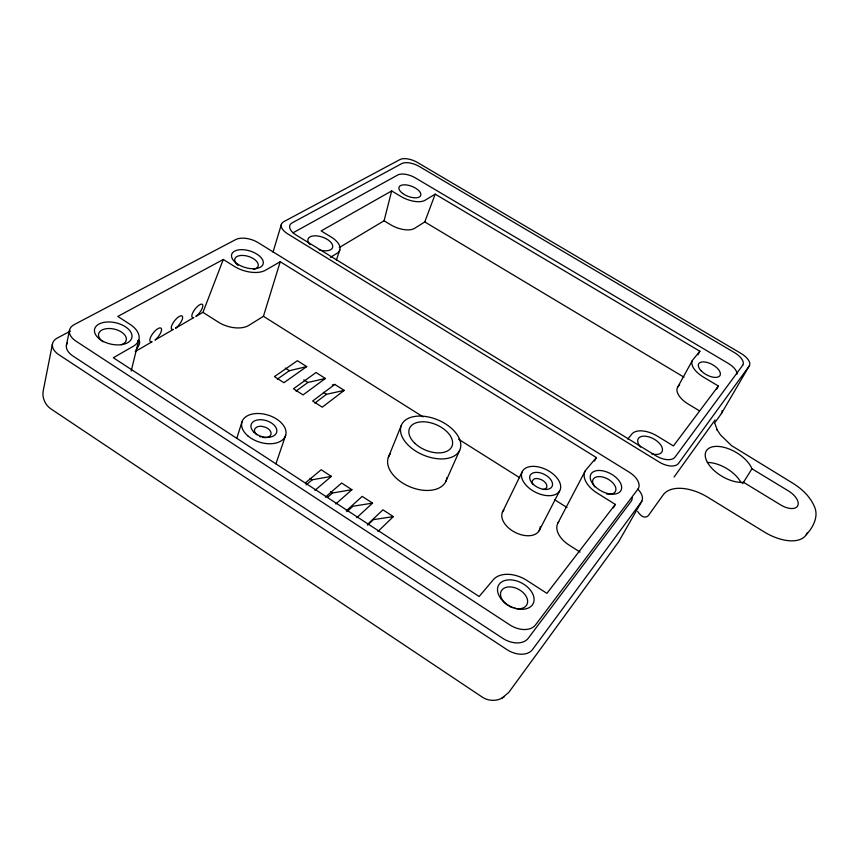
<?xml version="1.0" encoding="UTF-8"?>
<svg xmlns="http://www.w3.org/2000/svg" width="859" height="859" viewBox="0 0 859 859"><rect width="100%" height="100%" fill="white"/><g stroke="black" fill="none" stroke-linecap="round" stroke-linejoin="round"><path stroke-width="1.29" d="M722.118 410.763L722.043 411.923A13.873 6.969 29.1 0 1 721.399 413.576L714.505 423.208M52.463 343.954L43.24 390.695C41.876 397.631 45.162 405.018 50.982 408.938L482.167 697.046C488.18 701.169 496.566 701.481 502.805 697.68M66.411 345.264L69.45 330.457M131.191 371.045L138.804 339.842M339.262 247.575L384.08 220.784L391.672 190.934L400.96 196.475A18.447 8.504 21.1 0 0 425.022 200.287L435.202 194.145L699.881 351.245L697.959 354.713M273.001 252.127L281.473 224.135M175.537 328.245L193.79 317.529A8.225 2.899 -52.4 0 1 194.735 309.508A8.225 2.899 -52.4 0 1 202.831 305.224A8.225 2.899 -52.4 0 1 195.884 316.413L202.971 312.354L218.476 322.211A22.119 12.316 16.4 0 0 248.756 325.432L263.434 316.295L280.227 261.737L596.361 457.557L594.514 461.068M236.816 438.273L241.991 421.78M336.417 259.987L339.81 249.915M275.889 463.892L285.714 435.116M384.08 220.784L390.791 224.833A18.179 8.708 20.9 0 0 414.596 228.344L424.765 221.933L435.202 194.145M202.971 312.354L223.297 259.472L234.357 266.387A22.785 11.919 17.1 0 0 265.377 270.284L280.227 261.737M388.3 457.493L401.164 425.774M445.724 481.641L459.619 450.438A31.74 19.005 22.9 0 0 423.423 416.239A31.74 19.005 22.9 0 0 408.895 445.821A31.74 19.005 22.9 0 0 459.619 450.438M502.397 512.275L522.004 472.063M539.141 530.722L559.66 490.908A21.067 12.531 26.8 0 0 537.229 466.695A21.067 12.531 26.8 0 0 526.299 485.464A21.067 12.531 26.8 0 0 559.66 490.908M557.985 522.906L585.194 470.99M677.493 387.484L692.333 360.597M613.39 507.862L615.291 504.405L597.23 493.12A23.655 13.615 28.4 0 1 586.021 469.819L596.361 457.557M641.877 501.087L618.673 541.739L508.796 692.397L501.667 698.346M716.438 389.385L718.371 386.013L703.478 377.122A19.306 9.342 28.5 0 1 692.869 359.781L699.881 351.245M721.399 413.576L749.22 365.988A14.249 6.689 28.8 0 0 740.973 353.393L417.549 162.512A13.54 6.045 21.1 0 0 400.069 159.516L283.889 221.611A15.623 7.817 18.5 0 0 287.733 233.895L659.154 462.013A16.375 8.88 29.2 0 0 678.556 463.355L749.22 365.988M742.67 483.681L751.936 468.778A26.479 13.884 30.5 0 0 719.488 446.53A26.479 13.884 30.5 0 0 708.525 464.161A26.479 13.884 30.5 0 0 743.529 482.296L780.616 504.899A15.387 7.999 32.1 0 0 797.678 505.908A15.387 7.999 32.1 0 0 788.412 490.908L751.936 468.778M674.079 477.035L715.107 419.922M806.29 534.685C813.419 526.996 819.336 515.679 813.892 505.425C809.5 495.911 801.468 488.546 792.674 483.123L731.449 445.574L720.465 434.879L716.836 429.371L717.34 430.241L715.021 423.863M718.371 386.013L673.413 445.939L657.285 436.093A21.539 11.672 28.7 0 0 631.848 434.063L627.757 439.046M615.291 504.405L546.925 593.365L527.018 580.512A27.112 17.964 28.4 0 0 493.27 579.782L479.161 596.511L113.334 357.752L133.274 346.274A26.457 15.151 12.7 0 0 129.827 324.197L117.801 316.434L223.297 259.472M679.619 384.703L678.041 386.647A19.016 9.556 28.7 0 0 688.295 404.106L699.548 410.892M377.896 531.517L393.358 516.603L382.942 509.838L367.308 524.602M367.663 525.107L373.45 519.631L393.358 516.603M356.764 517.719L372.559 503.106L362.208 496.384L346.241 510.847M347.015 511.631L352.92 506.262L372.559 503.106M335.762 504.008L351.9 489.694L341.614 483.026L325.325 497.189M327.504 497.35L332.53 492.969L351.9 489.694M314.909 490.392L331.37 476.38L321.159 469.744L305.546 482.769M306.115 484.927L312.268 479.773L331.37 476.38M344.223 390.394L322.275 407.187L312.644 401.035L334.795 384.424L344.223 390.394L326.495 394.302L314.845 403.096M325.4 378.465L303.044 394.915L293.477 388.794L316.037 372.527L325.4 378.465L307.898 382.47L296.033 391.081M306.695 366.61L283.942 382.706L274.429 376.629L297.386 360.705L306.695 366.61L289.408 370.701L277.35 379.141M330.425 257.313L336.889 253.416A20.637 10.426 19 0 0 331.123 237.009L321.159 230.921L391.672 190.934M503.106 697.497L504.297 696.789M135.217 351.567L152.097 341.753A8.59 3.135 -51.5 0 1 152.537 333.872A8.59 3.135 -51.5 0 1 161.438 328.696A8.59 3.135 -51.5 0 1 154.985 340.067L173.357 329.394A8.407 3.017 -51.9 0 1 174.152 321.33A8.407 3.017 -51.9 0 1 182.591 316.853A8.407 3.017 -51.9 0 1 175.537 328.235M293.026 232.8L397.824 174.968A13.519 6.163 21 0 1 415.284 177.856L728.325 363.432A14.195 6.797 28.7 0 1 737.065 374.03M70.427 331.08L57.403 337.984A19.897 11.554 11.3 0 0 58.981 354.788L506.874 649.576A20.391 13.969 29.5 0 0 532.58 649.468L641.34 501.978A17.191 9.868 29.1 0 0 638.087 489.405M332.283 384.982L334.795 384.424M424.765 221.933L684 377.198M263.434 316.295L423.058 416.862M458.642 439.271L519.684 477.733M554.624 499.745L567.026 507.551M580.115 552.079L569.216 545.154A22.935 14.012 28.8 0 1 558.812 521.692M285.317 368.103L289.408 370.701M303.785 379.85L307.898 382.47M323.392 392.327L326.495 394.302M310.024 478.313L312.268 479.773M330.5 491.649L332.53 492.969M637.7 511.513C639.633 514.391 643.123 518.653 646.999 516.635A15.892 9.181 29.6 0 0 648.77 515.013L663.18 494.902A39.213 21.99 31.1 0 1 708.127 497.447L764.081 531.85A38.107 20.24 32.3 0 0 807.277 532.709M310.024 244.632A12.992 6.571 19 0 1 315.79 235.817A12.992 6.571 19 0 1 332.648 245.459A12.992 6.571 19 0 1 319.118 249.84M640.61 447.109A13.561 7.344 28.7 0 1 644.1 436.147A13.561 7.344 28.7 0 1 661.913 447.077A13.561 7.344 28.7 0 1 651.487 453.788M707.397 462.453A26.232 14.055 30.7 0 1 741.156 482.855M507.562 605.187A14.528 9.664 28.4 0 1 505.113 587.696A14.528 9.664 28.4 0 1 526.739 597.51A14.528 9.664 28.4 0 1 514.305 608.247M512.555 607.721A14.528 9.664 28.4 0 1 509.151 606.175M100.739 339.842A14.173 8.15 12.7 0 1 104.39 329.083A14.173 8.15 12.7 0 1 123.535 333.679A14.173 8.15 12.7 0 1 121.248 344.77M103.069 341.807A14.173 8.15 12.7 0 1 101.813 340.851M238.061 265.356A12.209 6.41 17.1 0 1 238.577 255.875A12.209 6.41 17.1 0 1 255.66 260.352A12.209 6.41 17.1 0 1 253.416 269.382M594.707 486.849A12.681 7.323 28.5 0 1 598.906 476.595A12.681 7.323 28.5 0 1 615.269 486.387A12.681 7.323 28.5 0 1 606.637 493.979M67.238 342.977A19.746 11.478 11.7 0 0 72.994 356.055L502.676 638.28A20.229 13.776 29.1 0 0 528.231 638.28L631.043 501.431A17.244 9.954 28.9 0 0 632.224 497.393M446.884 477.615A31.171 19.317 22.8 0 1 409.764 486.742A31.171 19.317 22.8 0 1 390.373 453.842M540.236 526.685A20.573 12.799 26.9 0 1 516.345 532.988A20.573 12.799 26.9 0 1 503.889 509.935M262.5 437.381A8.558 5.326 17.1 0 0 271.004 432.668L270.939 432.388A8.558 5.326 17.1 0 0 265.603 427.331L262.07 426.386A8.558 5.326 17.1 0 0 257.206 426.88L255.123 428.416A8.558 5.326 17.1 0 0 256.895 434.783M261.007 436.995A8.558 5.326 17.1 0 1 259.933 436.597M137.762 340.529A8.794 3.253 -51 0 1 136.151 349.645M543.038 489.512A7.881 4.703 26.8 0 0 546.528 484.562L546.41 484.293A7.881 4.703 26.8 0 0 540.848 479.462L537.702 478.603A7.881 4.703 26.8 0 0 533.772 479.182L532.387 480.718A7.881 4.703 26.8 0 0 533.16 484.659M742.702 365.258L675.067 457.063A16.289 8.794 29 0 1 655.739 455.678L296.162 235.065A15.569 7.785 18.7 0 1 292.243 222.803L401.862 163.543A13.594 6.099 21.1 0 1 419.396 166.528L734.509 352.641A14.281 6.722 28.7 0 1 742.702 365.258M637.947 489.125L535.468 624.976A20.401 13.712 28.9 0 1 509.763 624.847L76.107 341.238A19.907 11.414 12 0 1 74.282 324.573L235.677 239.597A16.675 8.611 17.2 0 1 258.087 242.614L629.271 472.214A17.373 9.878 28.8 0 1 637.947 489.125M402.603 193.415A11.618 5.358 21.1 0 0 420.674 195.605A11.618 5.358 21.1 0 0 406.371 184.932A11.618 5.358 21.1 0 0 402.603 193.415M701.03 370.659A12.155 5.884 28.5 0 0 719.799 375.812A12.155 5.884 28.5 0 0 707.247 362.466A12.155 5.884 28.5 0 0 701.03 370.659M501.323 599.174A19.585 12.971 28.4 0 0 532.73 604.371A19.585 12.971 28.4 0 0 513.328 580.147A19.585 12.971 28.4 0 0 501.323 599.174M532.312 483.316A12.294 7.312 26.8 0 0 551.854 486.838A12.294 7.312 26.8 0 0 539.141 472.611A12.294 7.312 26.8 0 0 532.312 483.316M100.213 339.52A19.102 10.942 12.7 0 0 131.47 338.811A19.102 10.942 12.7 0 0 107.966 321.964A19.102 10.942 12.7 0 0 100.213 339.52M414.865 443.308A23.043 13.798 22.9 0 0 451.727 446.798A23.043 13.798 22.9 0 0 425.602 421.919A23.043 13.798 22.9 0 0 414.865 443.308M237.245 263.831A16.45 8.611 17.1 0 0 263.101 264.11A16.45 8.611 17.1 0 0 241.862 249.658A16.45 8.611 17.1 0 0 237.245 263.831M594.052 485.41A17.083 9.825 28.4 0 0 620.81 490.725A17.083 9.825 28.4 0 0 602.943 470.872A17.083 9.825 28.4 0 0 594.052 485.41M247.822 435.846A22.86 14.184 17.1 0 0 285.188 436.555A22.86 14.184 17.1 0 0 258.409 413.501A22.86 14.184 17.1 0 0 247.822 435.846M254.017 432.249A13.336 8.279 17.1 0 0 276.115 433.591A13.336 8.279 17.1 0 0 261.512 419.729A13.336 8.279 17.1 0 0 254.017 432.249"/></g></svg>
